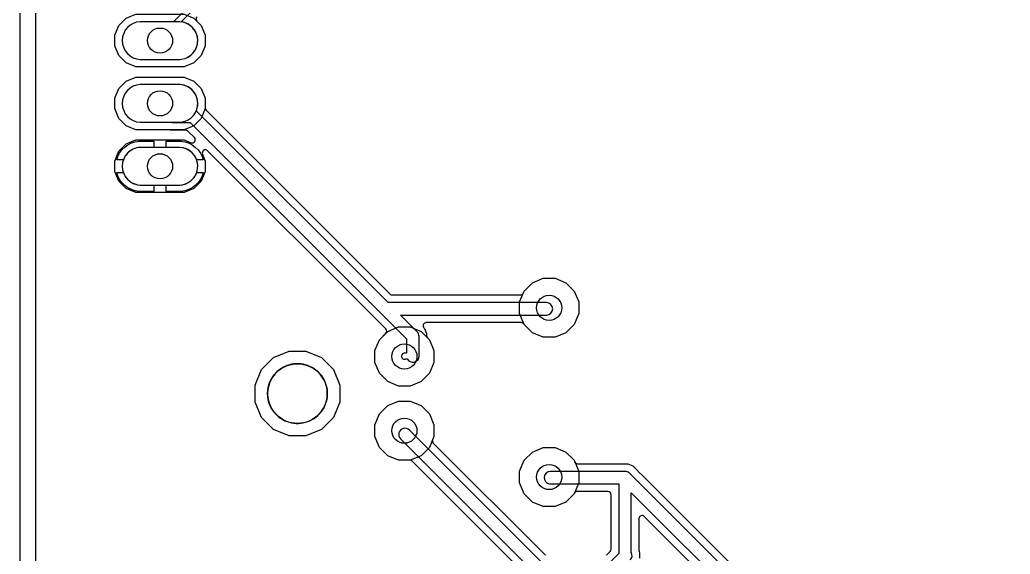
# Model space of a CAD drawing. Header units: millimetres. Extents: x -48 to 87, y -44 to 44.
# Drawn here: x -48.1 to -8.1, y -17.22 to 4.38 of the extents above; entities that cross this region are included whole.
import ezdxf

# ---------------------------------------------------------------- set-up
doc = ezdxf.new("R2010")
doc.units = ezdxf.units.MM

msp = doc.modelspace()

# ---------------------------------------------------------------- linework, layer by layer
at = {"layer": '16_copper'}
msp.add_lwpolyline([(-47.467, 42.468), (-47.467, -42.468, 0.019634), (-47.467, -42.478), (-47.451, -42.677, 0.05898), (-47.445, -42.706), (-47.322, -43.084, 0.078702), (-47.304, -43.119), (-47.071, -43.441, 0.078694), (-47.043, -43.469), (-46.721, -43.702, 0.078702), (-46.686, -43.72), (-46.308, -43.843, 0.05898), (-46.279, -43.849), (-46.08, -43.865, 0.019634), (-46.07, -43.865), (25.918, -43.865)], format="xyb", dxfattribs=at)
for points in [[(-43.412, 2.473), (-43.804, 2.635), (-44.104, 2.936), (-44.266, 3.328), (-44.266, 3.752), (-44.104, 4.144), (-43.804, 4.444), (-43.412, 4.607), (-41.463, 4.607), (-41.071, 4.444), (-40.771, 4.144), (-40.609, 3.752), (-40.609, 3.328), (-40.771, 2.936), (-41.071, 2.635), (-41.463, 2.473)], [(-43.412, -0.067), (-43.804, 0.095), (-44.104, 0.396), (-44.266, 0.788), (-44.266, 1.212), (-44.104, 1.604), (-43.804, 1.904), (-43.412, 2.067), (-41.463, 2.067), (-41.071, 1.904), (-40.771, 1.604), (-40.609, 1.212), (-40.609, 0.788), (-40.771, 0.396), (-41.071, 0.095), (-41.463, -0.067)], [(-44.185, -1.286), (-44.141, -1.15), (-44.069, -1.008), (-43.975, -0.878), (-43.861, -0.765), (-43.732, -0.671), (-43.59, -0.599), (-43.438, -0.549), (-43.28, -0.524), (-42.692, -0.524), (-42.692, -0.778), (-43.237, -0.778), (-43.312, -0.786), (-43.385, -0.8), (-43.457, -0.822), (-43.526, -0.851), (-43.592, -0.886), (-43.654, -0.927), (-43.712, -0.975), (-43.765, -1.028), (-43.812, -1.086), (-43.854, -1.148), (-43.889, -1.214), (-43.918, -1.283), (-43.919, -1.286)], [(-26.955, -8.455), (-27.394, -8.273), (-27.73, -7.937), (-27.912, -7.498), (-27.912, -7.024), (-27.73, -6.585), (-27.394, -6.249), (-26.955, -6.067), (-26.481, -6.067), (-26.042, -6.249), (-25.706, -6.585), (-25.524, -7.024), (-25.524, -7.498), (-25.706, -7.937), (-26.042, -8.273), (-26.481, -8.455)], [(-32.803, -10.423), (-33.242, -10.241), (-33.578, -9.905), (-33.76, -9.466), (-33.76, -8.991), (-33.578, -8.553), (-33.242, -8.217), (-32.803, -8.035), (-32.328, -8.035), (-31.89, -8.217), (-31.554, -8.553), (-31.372, -8.991), (-31.372, -9.466), (-31.554, -9.905), (-31.89, -10.241), (-32.328, -10.423)], [(-37.227, -12.442), (-37.856, -12.181), (-38.338, -11.699), (-38.599, -11.07), (-38.599, -10.388), (-38.338, -9.758), (-37.856, -9.277), (-37.227, -9.016), (-36.545, -9.016), (-35.915, -9.277), (-35.434, -9.758), (-35.173, -10.388), (-35.173, -11.07), (-35.434, -11.699), (-35.915, -12.181), (-36.545, -12.442)], [(-32.803, -13.423), (-33.242, -13.241), (-33.578, -12.905), (-33.76, -12.466), (-33.76, -11.991), (-33.578, -11.553), (-33.242, -11.217), (-32.803, -11.035), (-32.328, -11.035), (-31.89, -11.217), (-31.554, -11.553), (-31.372, -11.991), (-31.372, -12.466), (-31.554, -12.905), (-31.89, -13.241), (-32.328, -13.423)], [(-26.955, -15.297), (-27.394, -15.115), (-27.73, -14.779), (-27.912, -14.34), (-27.912, -13.866), (-27.73, -13.427), (-27.394, -13.091), (-26.955, -12.909), (-26.481, -12.909), (-26.042, -13.091), (-25.706, -13.427), (-25.524, -13.866), (-25.524, -14.34), (-25.706, -14.779), (-26.042, -15.115), (-26.481, -15.297)]]:
    msp.add_lwpolyline(points, close=True, dxfattribs=at)
for points in [[(-41.564, 2.785, 0.906347), (-41.638, 4.302), (-43.237, 4.302, 0.95208), (-43.237, 2.778), (-41.638, 2.778)], [(-41.564, 0.245, 0.906347), (-41.638, 1.762), (-43.237, 1.762, 0.95208), (-43.237, 0.238), (-41.638, 0.238)], [(-40.956, -1.286, 0.304475), (-41.638, -0.778), (-42.184, -0.778), (-42.184, -0.524), (-41.596, -0.524), (-41.438, -0.549), (-41.286, -0.599), (-41.143, -0.671), (-41.014, -0.765), (-40.901, -0.878), (-40.807, -1.008), (-40.734, -1.15), (-40.69, -1.286)], [(-43.28, -2.556), (-43.438, -2.531), (-43.59, -2.482), (-43.732, -2.409), (-43.861, -2.315), (-43.975, -2.202), (-44.069, -2.073), (-44.141, -1.93), (-44.185, -1.794), (-43.919, -1.794, 0.304478), (-43.237, -2.302), (-42.692, -2.302), (-42.692, -2.556)], [(-42.184, -2.556), (-42.184, -2.302), (-41.638, -2.302, 0.304478), (-40.956, -1.794), (-40.69, -1.794), (-40.734, -1.93), (-40.807, -2.073), (-40.901, -2.202), (-41.014, -2.315), (-41.143, -2.409), (-41.286, -2.482), (-41.438, -2.531), (-41.596, -2.556)]]:
    msp.add_lwpolyline(points, format="xyb", close=True, dxfattribs=at)
at = {"layer": '1_copper'}
for points in [[(-47.467, 42.468), (-47.467, -42.468, 0.019634)], [(-40.946, 4.499, 0.414214), (-40.946, 4.319), (-40.771, 4.144), (-40.609, 3.752), (-40.609, 3.328), (-40.771, 2.936), (-41.071, 2.635), (-41.463, 2.473), (-43.412, 2.473), (-43.804, 2.635), (-44.104, 2.936), (-44.266, 3.328), (-44.266, 3.752), (-44.104, 4.144), (-43.804, 4.444)], [(-27.947, -17.77), (-32.257, -13.46, 0.198912), (-32.347, -13.423), (-32.803, -13.423), (-33.242, -13.241), (-33.578, -12.905), (-33.76, -12.466), (-33.76, -11.991), (-33.578, -11.553), (-33.242, -11.217), (-32.803, -11.035), (-32.328, -11.035), (-31.89, -11.217), (-31.554, -11.553), (-31.372, -11.991), (-31.372, -12.466), (-31.427, -12.598, 0.303346), (-31.399, -12.737), (-26.873, -17.263, 0.198912)], [(-26.962, -17.605), (-32.364, -12.203, 1), (-32.723, -12.562), (-27.426, -17.859)], [(-24.404, -17.263), (-24.25, -17.109, 0.198912), (-24.213, -17.02), (-24.213, -14.815, 0.414214), (-24.34, -14.688), (-25.583, -14.688, 0.143923), (-25.651, -14.708), (-25.662, -14.715, 0.137764), (-25.706, -14.779), (-26.042, -15.115), (-26.481, -15.297), (-26.955, -15.297), (-27.394, -15.115), (-27.73, -14.779), (-27.912, -14.34), (-27.912, -13.866), (-27.73, -13.427), (-27.394, -13.091), (-26.955, -12.909), (-26.481, -12.909), (-26.042, -13.091), (-25.706, -13.427, 0.44735), (-25.562, -13.57), (-23.543, -13.57), (-23.337, -13.655), (-23.162, -13.83, 0.117177), (-23.117, -13.875), (-22.924, -14.068), (-22.924, -14.068), (-19.066, -17.926, 0.414219)], [(-18.934, -18.489), (-23.474, -13.949), (-23.489, -13.936, 0.178724), (-23.654, -13.875), (-26.67, -13.875, 0.922843), (-26.711, -14.379), (-26.67, -14.383), (-23.908, -14.383), (-23.908, -17.199), (-24.315, -17.605)], [(-23.442, -17.452, 0.333371), (-23.4, -17.15), (-23.4, -14.742), (-18.991, -19.151)], [(-19.333, -19.24), (-22.878, -15.695, 0.668179), (-23.095, -15.784), (-23.095, -17.059, 0.082422), (-23.087, -17.1), (-23.085, -17.108), (-23.063, -17.161), (-23.063, -17.383)]]:
    msp.add_lwpolyline(points, format="xyb", dxfattribs=at)
for points in [[(-41.564, 2.785, 0.871919), (-41.58, 4.296), (-40.434, 5.442), (12.018, 5.442), (12.302, 5.158, 0.198912), (12.383, 5.124), (31.433, 5.124, 0.198912), (31.513, 5.158), (31.63, 5.275, 0.928698), (31.91, 5.817), (31.867, 5.839, 0.671538), (31.469, 5.437), (31.385, 5.353), (12.43, 5.353), (12.146, 5.637, 0.198912), (12.065, 5.671), (-40.481, 5.671, 0.198912), (-40.562, 5.637), (-41.897, 4.302), (-43.237, 4.302, 0.95208), (-43.237, 2.778), (-41.638, 2.778)], [(-32.803, -10.423), (-33.242, -10.241), (-33.578, -9.905), (-33.76, -9.466), (-33.76, -8.991), (-33.578, -8.553), (-33.318, -8.292, 0.414214), (-33.318, -8.113), (-33.557, -7.873), (-33.557, -7.873), (-33.75, -7.681), (-33.75, -7.681), (-40.516, -0.915, 0.820678), (-40.723, -1.053), (-40.609, -1.328), (-40.609, -1.752), (-40.771, -2.144), (-41.071, -2.445), (-41.463, -2.607), (-43.412, -2.607), (-43.804, -2.445), (-44.104, -2.144), (-44.266, -1.752), (-44.266, -1.328), (-44.104, -0.936), (-43.804, -0.636), (-43.412, -0.473), (-41.463, -0.473), (-41.189, -0.587, 0.820678), (-41.05, -0.38), (-41.311, -0.12, 0.198912), (-41.4, -0.083), (-42.021, -0.083, 0.128992), (-42.084, -0.067), (-43.412, -0.067), (-43.804, 0.095), (-44.104, 0.396), (-44.266, 0.788), (-44.266, 1.212), (-44.104, 1.604), (-43.804, 1.904), (-43.412, 2.067), (-41.463, 2.067), (-41.071, 1.904), (-40.771, 1.604), (-40.609, 1.212), (-40.609, 0.812, 0.198912), (-40.572, 0.722), (-33.143, -6.707, 0.198912), (-33.053, -6.744), (-27.881, -6.744, 0.30335), (-27.763, -6.665), (-27.73, -6.585), (-27.394, -6.249), (-26.955, -6.067), (-26.481, -6.067), (-26.042, -6.249), (-25.706, -6.585), (-25.524, -7.024), (-25.524, -7.498), (-25.706, -7.937), (-26.042, -8.273), (-26.481, -8.455), (-26.955, -8.455), (-27.394, -8.273), (-27.73, -7.937, 0.296745), (-27.846, -7.861), (-31.682, -7.861, 0.545518), (-31.797, -8.041), (-31.794, -8.046, 0.11247), (-31.753, -8.097), (-31.667, -8.303), (-31.667, -8.386, 0.198912), (-31.63, -8.476), (-31.554, -8.553), (-31.372, -8.991), (-31.372, -9.466), (-31.554, -9.905), (-31.89, -10.241), (-32.328, -10.423)], [(-33.198, -7.05, 0.028798), (-33.227, -7.054), (-40.937, 0.656, 0.053695), (-40.979, 0.689), (-40.957, 0.743, 0.503357), (-41.638, 1.762), (-43.237, 1.762, 0.95208), (-43.237, 0.238), (-41.996, 0.238, 0.086863), (-41.91, 0.222), (-41.221, 0.222), (-32.48, -8.519), (-32.48, -9.093), (-32.544, -9.093, 0.435479), (-32.68, -9.217), (-32.679, -9.244, 0.301104), (-32.596, -9.339), (-32.57, -9.343, 0.13535), (-32.502, -9.322), (-32.453, -9.322, 0.79009), (-31.972, -9.207), (-31.972, -8.414, 0.198912), (-32.047, -8.234), (-32.724, -7.557), (-26.829, -7.557, 1), (-26.829, -7.049), (-33.179, -7.049)], [(-41.564, -2.295, 0.906347), (-41.638, -0.778), (-43.237, -0.778, 0.95208), (-43.237, -2.302), (-41.638, -2.302)]]:
    msp.add_lwpolyline(points, format="xyb", close=True, dxfattribs=at)
msp.add_lwpolyline([(-37.227, -12.442), (-37.856, -12.181), (-38.338, -11.699), (-38.599, -11.07), (-38.599, -10.388), (-38.338, -9.758), (-37.856, -9.277), (-37.227, -9.016), (-36.545, -9.016), (-35.915, -9.277), (-35.434, -9.758), (-35.173, -10.388), (-35.173, -11.07), (-35.434, -11.699), (-35.915, -12.181), (-36.545, -12.442)], close=True, dxfattribs=at)
at = {"layer": 'drills_NPTH'}
msp.add_circle((-36.886, -10.729), 1.205, dxfattribs=at)
at = {"layer": 'drills_PTH'}
for centre in [(-42.438, 3.54), (-42.438, 1), (-42.438, -1.54), (-26.718, -7.261), (-32.566, -9.229), (-32.566, -12.229), (-26.718, -14.103)]:
    msp.add_circle(centre, 0.508, dxfattribs=at)
at = {"layer": 'holes'}
msp.add_lwpolyline([(-36.933, -9.524), (-37.028, -9.531), (-37.121, -9.546), (-37.213, -9.568), (-37.303, -9.597), (-37.391, -9.634), (-37.475, -9.677), (-37.556, -9.726), (-37.632, -9.782), (-37.704, -9.843), (-37.771, -9.91), (-37.833, -9.982), (-37.888, -10.059), (-37.938, -10.14), (-37.981, -10.224), (-38.017, -10.311), (-38.046, -10.401), (-38.069, -10.494), (-38.083, -10.587), (-38.091, -10.681), (-38.091, -10.776), (-38.083, -10.871), (-38.069, -10.964), (-38.046, -11.056), (-38.017, -11.146), (-37.981, -11.234), (-37.938, -11.318), (-37.888, -11.399), (-37.833, -11.475), (-37.771, -11.547), (-37.704, -11.614), (-37.632, -11.676), (-37.556, -11.731), (-37.475, -11.781), (-37.391, -11.824), (-37.303, -11.86), (-37.213, -11.889), (-37.121, -11.912), (-37.028, -11.926), (-36.933, -11.934), (-36.838, -11.934), (-36.744, -11.926), (-36.651, -11.912), (-36.558, -11.889), (-36.468, -11.86), (-36.381, -11.824), (-36.297, -11.781), (-36.216, -11.731), (-36.139, -11.676), (-36.067, -11.614), (-36, -11.547), (-35.939, -11.475), (-35.883, -11.399), (-35.834, -11.318), (-35.791, -11.234), (-35.754, -11.146), (-35.725, -11.056), (-35.703, -10.964), (-35.688, -10.871), (-35.681, -10.776), (-35.681, -10.681), (-35.688, -10.587), (-35.703, -10.494), (-35.725, -10.401), (-35.754, -10.311), (-35.791, -10.224), (-35.834, -10.14), (-35.883, -10.059), (-35.939, -9.982), (-36, -9.91), (-36.067, -9.843), (-36.139, -9.782), (-36.216, -9.726), (-36.297, -9.677), (-36.381, -9.634), (-36.468, -9.597), (-36.558, -9.568), (-36.651, -9.546), (-36.744, -9.531), (-36.838, -9.524), (-36.933, -9.524)], close=True, dxfattribs=at)
at = {"layer": 'outline'}
msp.add_lwpolyline([(-48.102, 42.468), (-48.102, -42.468), (-48.102, -42.468), (-48.094, -42.645), (-48.071, -42.821), (-48.033, -42.994), (-47.979, -43.163), (-47.912, -43.327), (-47.83, -43.484), (-47.735, -43.634), (-47.627, -43.774), (-47.507, -43.905), (-47.376, -44.025), (-47.236, -44.133), (-47.086, -44.228), (-46.929, -44.31), (-46.765, -44.377), (-46.596, -44.431), (-46.423, -44.469), (-46.247, -44.492), (-46.07, -44.5), (25.918, -44.5)], dxfattribs=at)

doc.saveas('drawing.dxf')
